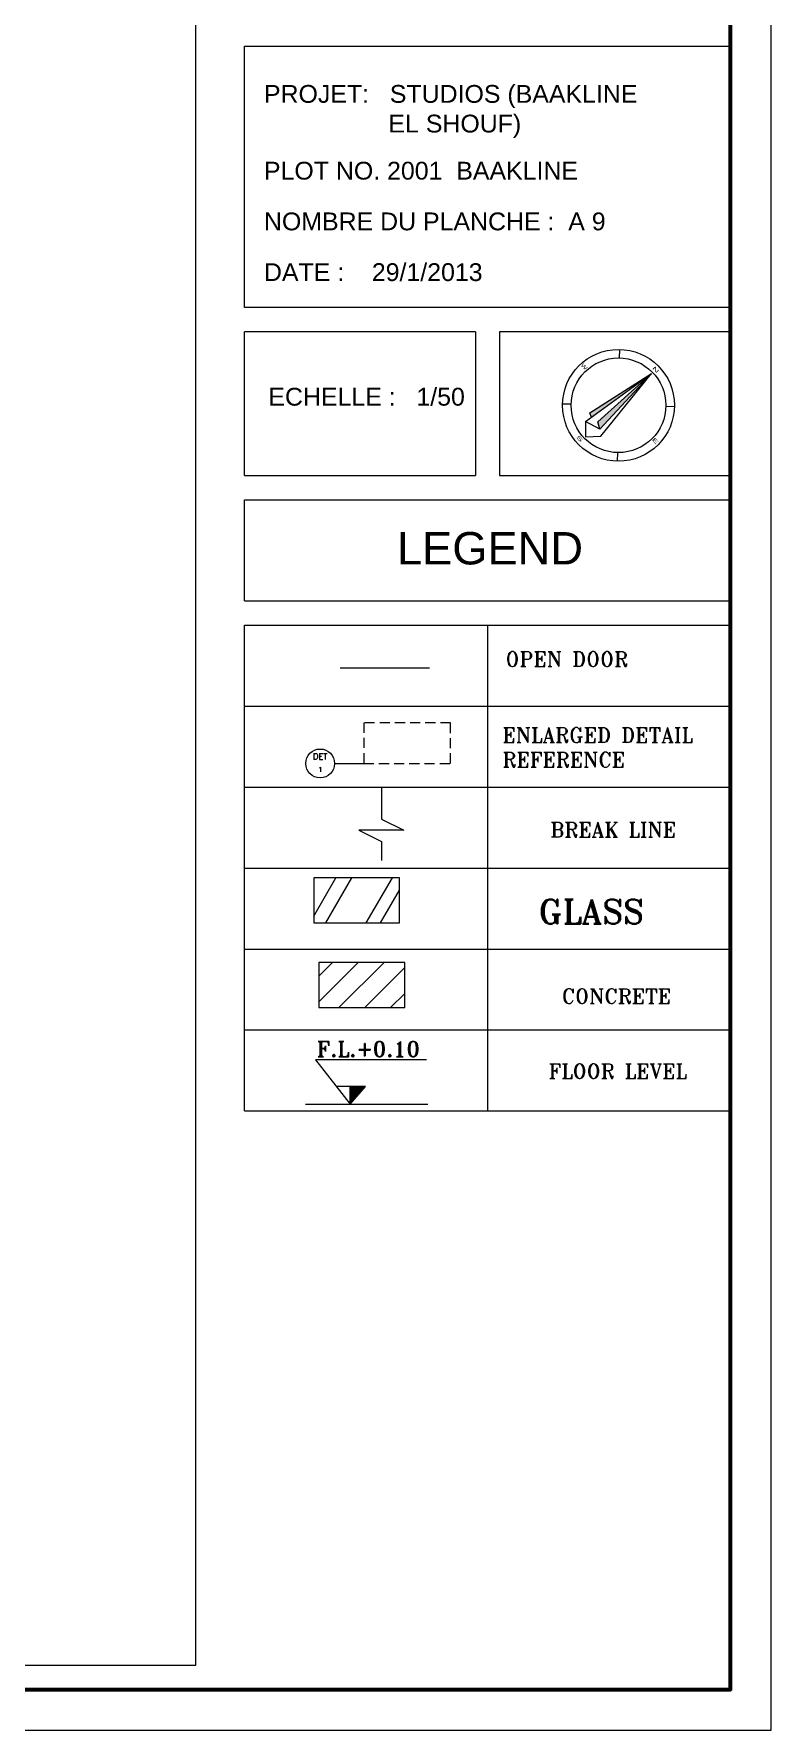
# Model space of a CAD drawing. Header units: inches. Extents: x -580639 to 179052, y 0 to 152898.
# Drawn here: x 169954 to 179052, y 114140 to 135095 of the extents above; entities that cross this region are included whole.
import ezdxf
from ezdxf.enums import TextEntityAlignment as Align

# ---------------------------------------------------------------- set-up
doc = ezdxf.new("R2010")
doc.units = ezdxf.units.IN
doc.header["$LTSCALE"] = 500
doc.header["$MEASUREMENT"] = 0
for name, pattern in [('ACAD_ISO03W100', [30, 12, -18]), ('DASHED2', [0.375, 0.25, -0.125]), ('HIDDEN2', [0.1875, 0.125, -0.0625])]:
    doc.linetypes.add(name, pattern=pattern)
for name, color, linetype, lineweight in [('A-0.25', 42, 'Continuous', 25), ('A-ANNO-TEXS', 211, 'Continuous', 18), ('A-wall', 52, 'Continuous', 35), ('HATCH', 11, 'Continuous', 9), ('WIN', 3, 'Continuous', 18)]:
    doc.layers.add(name, color=color, linetype=linetype, lineweight=lineweight)
for name, color, linetype in [('A-DETL-IDEN', 91, 'Continuous'), ('A-DETL-IDEN-RCTG', 53, 'DASHED2'), ('A-SYMB-CUTL', 111, 'Continuous'), ('BHATCH', 22, 'Continuous'), ('DIMEN1', 6, 'Continuous'), ('F', 22, 'Continuous'), ('LEVEL', 250, 'Continuous'), ('OPEN', 4, 'Continuous'), ('PROYECCIONES', 1, 'HIDDEN2')]:
    doc.layers.add(name, color=color, linetype=linetype)
doc.styles.add('50', font='arial.ttf', dxfattribs={"height": 125})
doc.styles.add('LEROY140', font='SIMPLEX.SHX', dxfattribs={"height": 3.5})
doc.styles.add('Leroy80', font='simplex.shx', dxfattribs={"height": 200})
doc.styles.add('ROMANT', font='romant.shx')
doc.styles.get("Standard").update_dxf_attribs({"font": 'arial.ttf'})

# ---------------------------------------------------------------- blocks, each defined once
blk = doc.blocks.new('DETL-ID')
blk.add_circle((0, 0), 6)
at = {"color": 211, "style": 'Leroy80'}
for tag, p in [('MM', (0, -1.92)), ('CC', (0, -3.53)), ('LL', (0, -4.78))]:
    blk.add_attdef(tag, text='', height=2, dxfattribs=at).set_placement(p, align=Align.CENTER)
at = {"color": 42, "style": 'LEROY140'}
blk.add_attdef('M', text='', height=3.5, dxfattribs=at).set_placement((0, 1.61), align=Align.CENTER)
for tag, p in [('C', (0, 2.95)), ('L', (0, 0))]:
    blk.add_attdef(tag, text='', height=3.5, dxfattribs=at).set_placement(p, align=Align.MIDDLE)
at = {"layer": 'A-DETL-IDEN', "style": 'Leroy80'}
for tag, height, p in [('---', 1.2, (0.09, 0.12)), ('--', 1.19, (0.1, 1.04))]:
    blk.add_attdef(tag, text='', height=height, dxfattribs=at).set_placement(p, align=Align.MIDDLE)
blk = doc.blocks.new('NORTH')
at = {"layer": 'WIN', "color": 1}
for p, q in [((494, 631), (0, 0)), ((0, 0), (661, -479)), ((494, 631), (4781, 459)), ((851, -154), (494, 631)), ((661, -479), (4781, 459)), ((851, -154), (4781, 459)), ((851, -154), (1006, 218)), ((887, 607), (973, 851)), ((973, 851), (4781, 459)), ((1006, 218), (4781, 459))]:
    blk.add_line(p, q, dxfattribs=at)
blk = doc.blocks.new('NORTHE')
at = {"color": 3}
for p, q in [((-1759, 1759), (-2077, 2077)), ((1759, 1759), (2077, 2077)), ((-1759, -1759), (-2077, -2077)), ((1759, -1759), (2077, -2077))]:
    blk.add_line(p, q, dxfattribs=at)
for radius in [2937, 2487]:
    blk.add_circle((0, 0), radius, dxfattribs=at)
for points in [[(-754, -1351), (-527, -1456), (0, 2402)], [(-121, -1378), (235, -1568), (0, 2402)]]:
    blk.add_solid(points, dxfattribs=at)
at = {"color": 3, "rotation": 84.51780902573543}
blk.add_blockref('NORTH', (0, -2400), dxfattribs=at)
at = {"color": 3}
for s, width, p, p2 in [('N', 1.784178, (-180, 2610), (180, 2610)), ('W', 1.365132, (-2894, 0), (-2534, 0)), ('E', 1.931772, (2517, 0), (2877, 0)), ('S', 1.931772, (-325, -2784), (35, -2784))]:
    blk.add_text(s, height=200, dxfattribs=dict(at, width=width)).set_placement(p, p2, align=Align.FIT)
blk = doc.blocks.new('NOR')
at = {"layer": 'WIN', "color": 3, "xscale": 0.000462, "yscale": 0.000462, "zscale": 0.000462, "rotation": 276.1356553146427}
blk.add_blockref('NORTHE', (-1.103, -0.119), dxfattribs=at)

msp = doc.modelspace()

# ---------------------------------------------------------------- hatches: boundary and pattern name
at = {"layer": 'HATCH', "ltscale": 15, "true_color": 0x573728}
h = msp.add_hatch(dxfattribs=at)
h.set_pattern_fill('ANSI31', color=39, scale=1800, angle=180, style=0)
h.set_pattern_definition([(225, (-1004615.72, -108947.2), (159.099026, -159.099026), [])])
h.paths.add_polyline_path([(174530.665, 123622.899), (173471.654, 123622.899), (173471.654, 123066.151), (174530.665, 123066.151)])
at = {"layer": 'LEVEL', "ltscale": 15}
msp.add_hatch(color=6, dxfattribs=at).paths.add_polyline_path([(173858.945, 121874.453), (174046.916, 122091.867), (173858.945, 122091.867)])
at = {"layer": 'OPEN', "ltscale": 15}
h = msp.add_hatch(dxfattribs=at)
h.set_pattern_fill('AR-RROOF', color=171, scale=900, angle=60, style=0)
h.set_pattern_definition([(60, (-1004864.2, -111572.9), (210.57714, 2164.7303), [13500, -1800, 4500, -900]), (60, (-1004655.4, -110311.2), (-1486.6324, -180.9229), [2700, -297, 5400, -675]), (60, (-1005301.75, -110800.66), (1817.78668, 4354.4989), [7200, -1260, 3600, -900])])
h.paths.add_polyline_path([(174467.045, 124668.374), (173408.034, 124668.374), (173408.034, 124111.626), (174467.045, 124111.626)])

# ---------------------------------------------------------------- linework, layer by layer
msp.add_lwpolyline([(124052.087, 114139.979), (179052.305, 114139.979), (179052.305, 152898.096), (124052.087, 152898.096)], close=True)
at = {"layer": 'A-0.25', "lineweight": 25}
for p, q in [((172552.305, 131715.528), (172552.305, 134945.448)), ((172552.305, 134945.448), (178552.305, 134945.448)), ((178552.305, 131715.528), (172552.305, 131715.528)), ((172552.305, 129640.471), (172552.305, 131415.528)), ((175402.305, 131415.528), (172552.305, 131415.528)), ((175402.305, 131415.528), (175202.305, 131415.528)), ((175402.305, 131415.528), (175402.305, 129640.471)), ((178552.305, 131415.528), (175702.305, 131415.528)), ((178552.305, 131415.528), (175702.305, 131415.528)), ((175702.305, 131415.528), (175702.305, 129640.471)), ((172552.305, 129640.471), (175402.305, 129640.471)), ((175202.305, 129640.471), (175402.305, 129640.471)), ((175702.305, 129640.471), (178552.305, 129640.471)), ((175702.305, 129640.471), (178552.305, 129640.471)), ((172552.305, 128089.868), (172552.305, 129340.471)), ((172552.305, 129340.471), (178552.305, 129340.471)), ((172552.305, 128089.868), (178552.305, 128089.868)), ((172552.305, 121789.868), (172552.305, 127789.868)), ((172552.305, 127789.868), (178552.305, 127789.868)), ((172552.305, 127789.868), (178552.305, 127789.868)), ((175552.305, 127789.868), (175552.305, 121789.868)), ((172552.305, 126789.868), (178552.305, 126789.868)), ((172552.305, 125789.868), (178552.305, 125789.868)), ((172552.305, 124789.868), (178552.305, 124789.868)), ((172552.305, 123789.868), (178552.305, 123789.868)), ((172552.305, 122789.868), (178552.305, 122789.868)), ((172552.305, 121789.868), (178552.305, 121789.868))]:
    msp.add_line(p, q, dxfattribs=at)
for points in [[(171952.305, 114939.979), (171952.305, 152098.096), (124852.087, 152098.096), (124852.087, 114939.979), (171952.305, 114939.979)], [(178552.305, 131715.528), (178552.305, 134945.448)], [(178552.305, 129640.471), (178552.305, 131415.528)], [(178552.305, 129945.448), (178552.305, 131415.528)], [(178552.305, 128089.868), (178552.305, 129340.471)], [(178552.305, 121789.868), (178552.305, 127789.868)]]:
    msp.add_lwpolyline(points, dxfattribs=at)
at = {"layer": 'A-DETL-IDEN', "color": 223}
msp.add_line((173664.899, 126082.443), (174022.797, 126082.443), dxfattribs=at)
at = {"layer": 'A-DETL-IDEN-RCTG'}
msp.add_lwpolyline([(174024.339, 126082.443), (175096.565, 126082.443), (175096.565, 126586.165), (174024.339, 126586.165)], close=True, dxfattribs=at)
at = {"layer": 'A-SYMB-CUTL'}
msp.add_lwpolyline([(174242.717, 125789.19), (174242.717, 125395.164), (174520.836, 125257.322), (173964.599, 125257.322), (174242.717, 125119.48), (174242.717, 124883.359)], dxfattribs=at)
at = {"layer": 'A-wall', "color": 1, "lineweight": 70}
msp.add_lwpolyline([(124552.087, 114639.979), (178552.305, 114639.979), (178552.305, 152398.096), (124552.087, 152398.096)], close=True, dxfattribs=at)
at = {"layer": 'BHATCH', "ltscale": 15}
msp.add_line((173307.441, 121874.453), (174815.558, 121874.453), dxfattribs=at)
at = {"layer": 'F', "linetype": 'ACAD_ISO03W100', "ltscale": 15}
for points in [[(174467.045, 124668.374), (173408.034, 124668.374), (173408.034, 124111.626), (174467.045, 124111.626)], [(174530.665, 123622.899), (173471.654, 123622.899), (173471.654, 123066.151), (174530.665, 123066.151)]]:
    msp.add_lwpolyline(points, close=True, dxfattribs=at)
at = {"layer": 'LEVEL', "ltscale": 15}
msp.add_line((173858.945, 121874.453, 0), (173858.945, 122091.867, 0), dxfattribs=at)
msp.add_lwpolyline([(174798.931, 122422.33), (173430.264, 122422.33), (173858.945, 121874.453), (174046.916, 122091.867), (173695.42, 122091.867)], dxfattribs=at)
at = {"layer": 'PROYECCIONES', "color": 253, "linetype": 'DASHED2', "ltscale": 0.05}
msp.add_line((174836.735, 127259.095), (173734.271, 127259.095), dxfattribs=at)

# ---------------------------------------------------------------- block references
at = {"layer": 'A-ANNO-TEXS', "xscale": 508.9391999991295, "yscale": 508.9392000008957, "zscale": 508.9391999991295, "rotation": 37.60703697579601}
msp.add_blockref('NOR', (177576.739, 130897.929), dxfattribs=at)
at = {"layer": 'A-DETL-IDEN'}
ref = msp.add_blockref('DETL-ID', (173486.699, 126082.443), dxfattribs=dict(at, xscale=29.70000000016739, yscale=29.70000000016739, zscale=29.70000000016739))
ref.add_attrib('CC', '1', dxfattribs={"layer": '0', "color": 211, "height": 59.4, "style": 'Leroy80'}).set_placement((173486.699, 125977.619), align=Align.CENTER)
ref.add_attrib('---', '%%u           %%u', dxfattribs={"height": 35.63988, "style": 'Leroy80'}).set_placement((173489.496, 126085.991), align=Align.MIDDLE)
ref.add_attrib('C', 'DET', dxfattribs={"layer": '0', "color": 42, "height": 74.25, "style": 'LEROY140'}).set_placement((173486.699, 126169.993), align=Align.MIDDLE)

# ---------------------------------------------------------------- texts
at = {"layer": 'A-ANNO-TEXS', "attachment_point": 1, "style": '50'}
for s, width, insert, char_height in [('PROJET:   STUDIOS (BAAKLINE \\P                  EL SHOUF)', 6503.49491, (172792.704, 134464.48), 220), ('PLOT NO. 2001  BAAKLINE', 6503.49491, (172792.704, 133515.821), 220), ('NOMBRE DU PLANCHE :  A 9', 6503.49491, (172792.704, 132889.251), 220), ('DATE :    29/1/2013', 6503.49491, (172792.704, 132262.381), 220), ('ECHELLE :   1/50', 6503.49491, (172847.193, 130723.082), 220), ('LEGEND', 2660.77035, (174434.079, 128941.285), 400)]:
    msp.add_mtext_dynamic_manual_height_columns(s, width=width, gutter_width=1000, heights=[0], dxfattribs=dict(at, insert=insert, char_height=char_height))
at = {"layer": 'DIMEN1', "color": 22, "ltscale": 15, "attachment_point": 1, "style": 'ROMANT'}
for s, insert, char_height, width in [('OPEN DOOR', (175774.209, 127463.418), 182.893, 2724.67728), ('ENLARGED DETAIL \\PREFERENCE', (175736.471, 126524.744), 182.89302, 2724.67728), ('BREAK LINE', (176327.627, 125354.961), 182.893, 2724.67728), ('GLASS', (176182.783, 124403.315), 300.805, 4481.28996), ('CONCRETE', (176469.205, 123298.596), 182.893, 2724.67728), ('FLOOR LEVEL', (176305.536, 122372.191), 182.89302, 2724.67728)]:
    msp.add_mtext(s, dxfattribs=dict(at, insert=insert, char_height=char_height, width=width))
at = {"layer": 'LEVEL', "color": 1, "style": 'ROMANT'}
msp.add_text('F.L.+0.10', height=189.6045, dxfattribs=at).set_placement((173447.205, 122459.383, 0))

doc.saveas('drawing.dxf')
